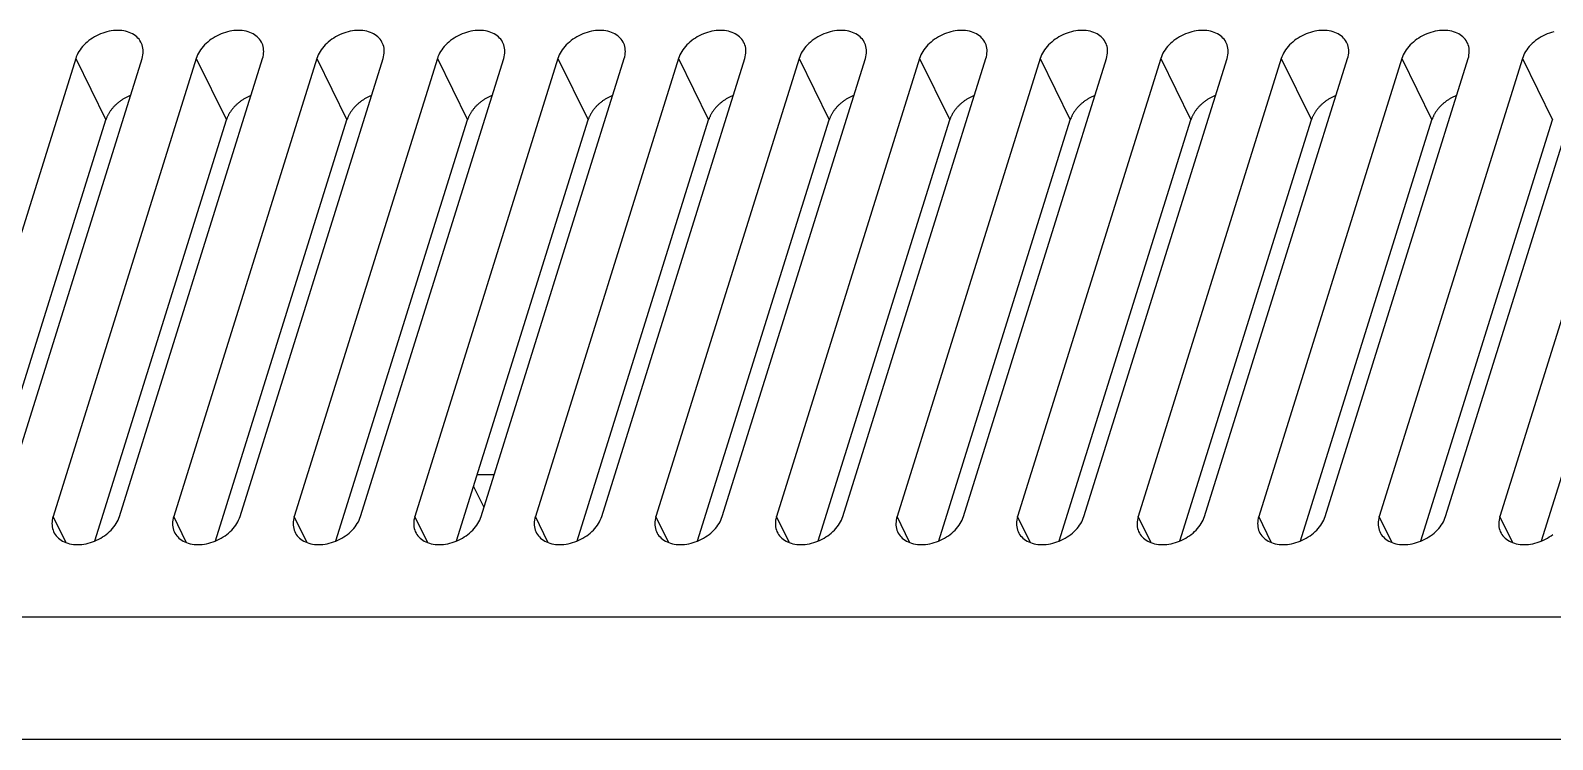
# Model space of a CAD drawing. Header units: millimetres. Extents: x 5016 to 6204, y 3065 to 3485.
# Drawn here: x 6008.24 to 6054.75, y 3216.52 to 3238.2 of the extents above; entities that cross this region are included whole.
import ezdxf

# ---------------------------------------------------------------- set-up
doc = ezdxf.new("R2010")
doc.units = ezdxf.units.MM

msp = doc.modelspace()

# ---------------------------------------------------------------- linework, layer by layer
at = {"color": 7}
for p, q in [((6009.62, 3237.342), (6005.246, 3223.339)), ((6007.272, 3223.339), (6011.646, 3237.342)), ((6013.304, 3237.342), (6008.93, 3223.339)), ((6009.62, 3237.342), (6010.541, 3235.465)), ((6010.957, 3223.339), (6015.33, 3237.342)), ((6016.988, 3237.342), (6012.614, 3223.339)), ((6013.304, 3237.342), (6014.225, 3235.465)), ((6014.641, 3223.339), (6019.015, 3237.342)), ((6020.672, 3237.342), (6016.299, 3223.339)), ((6016.988, 3237.342), (6017.909, 3235.465)), ((6018.325, 3223.339), (6022.699, 3237.342)), ((6024.357, 3237.342), (6019.983, 3223.339)), ((6020.672, 3237.342), (6021.593, 3235.465)), ((6022.009, 3223.339), (6026.383, 3237.342)), ((6028.041, 3237.342), (6023.667, 3223.339)), ((6024.357, 3237.342), (6025.278, 3235.465)), ((6025.694, 3223.339), (6030.067, 3237.342)), ((6031.725, 3237.342), (6027.351, 3223.339)), ((6028.041, 3237.342), (6028.962, 3235.465)), ((6029.378, 3223.339), (6033.752, 3237.342)), ((6035.409, 3237.342), (6031.036, 3223.339)), ((6031.725, 3237.342), (6032.646, 3235.465)), ((6033.062, 3223.339), (6037.436, 3237.342)), ((6039.094, 3237.342), (6034.72, 3223.339)), ((6035.409, 3237.342), (6036.33, 3235.465)), ((6036.746, 3223.339), (6041.12, 3237.342)), ((6042.778, 3237.342), (6038.404, 3223.339)), ((6039.094, 3237.342), (6040.015, 3235.465)), ((6040.43, 3223.339), (6044.804, 3237.342)), ((6046.462, 3237.342), (6042.088, 3223.339)), ((6042.778, 3237.342), (6043.699, 3235.465)), ((6044.115, 3223.339), (6048.488, 3237.342)), ((6050.146, 3237.342), (6045.773, 3223.339)), ((6046.462, 3237.342), (6047.383, 3235.465)), ((6047.799, 3223.339), (6052.173, 3237.342)), ((6053.831, 3237.342), (6049.457, 3223.339)), ((6050.146, 3237.342), (6051.067, 3235.465)), ((6051.483, 3223.339), (6055.857, 3237.342)), ((6057.515, 3237.342), (6053.141, 3223.339)), ((6053.831, 3237.342), (6054.752, 3235.465)), ((6006.52, 3222.592), (6010.541, 3235.465)), ((6010.204, 3222.592), (6014.225, 3235.465)), ((6013.888, 3222.592), (6017.909, 3235.465)), ((6017.572, 3222.592), (6021.593, 3235.465)), ((6021.257, 3222.592), (6025.278, 3235.465)), ((6024.941, 3222.592), (6028.962, 3235.465)), ((6028.625, 3222.592), (6032.646, 3235.465)), ((6032.309, 3222.592), (6036.33, 3235.465)), ((6035.994, 3222.592), (6040.015, 3235.465)), ((6039.678, 3222.592), (6043.699, 3235.465)), ((6043.362, 3222.592), (6047.383, 3235.465)), ((6047.046, 3222.592), (6051.067, 3235.465)), ((6050.731, 3222.592), (6054.752, 3235.465)), ((6054.415, 3222.592), (6058.436, 3235.465)), ((6022.407, 3224.614), (6021.888, 3224.614)), ((6022.097, 3223.62), (6021.78, 3224.266)), ((6009.313, 3222.56), (6008.93, 3223.339)), ((6012.997, 3222.56), (6012.614, 3223.339)), ((6016.681, 3222.56), (6016.299, 3223.339)), ((6020.366, 3222.56), (6019.983, 3223.339)), ((6024.05, 3222.56), (6023.667, 3223.339)), ((6027.734, 3222.56), (6027.351, 3223.339)), ((6031.418, 3222.56), (6031.036, 3223.339)), ((6035.103, 3222.56), (6034.72, 3223.339)), ((6038.787, 3222.56), (6038.404, 3223.339)), ((6042.471, 3222.56), (6042.088, 3223.339)), ((6046.155, 3222.56), (6045.773, 3223.339)), ((6049.84, 3222.56), (6049.457, 3223.339)), ((6053.524, 3222.56), (6053.141, 3223.339)), ((6075.2, 3220.265), (5975.725, 3220.265)), ((6086.096, 3216.521), (5962.489, 3216.521))]:
    msp.add_line(p, q, dxfattribs=at)
for points in [[(6011.646, 3237.342, 0), (6011.661, 3237.396, 0), (6011.672, 3237.449, 0), (6011.678, 3237.502, 0), (6011.681, 3237.555, 0), (6011.679, 3237.607, 0), (6011.674, 3237.658, 0), (6011.664, 3237.707, 0), (6011.65, 3237.755, 0), (6011.632, 3237.801, 0), (6011.61, 3237.846, 0), (6011.584, 3237.889, 0), (6011.555, 3237.929, 0), (6011.522, 3237.967, 0), (6011.485, 3238.003, 0), (6011.445, 3238.036, 0), (6011.402, 3238.066, 0), (6011.356, 3238.094, 0), (6011.307, 3238.118, 0), (6011.255, 3238.139, 0), (6011.201, 3238.158, 0), (6011.144, 3238.173, 0), (6011.086, 3238.185, 0), (6011.026, 3238.193, 0), (6010.964, 3238.198, 0), (6010.901, 3238.2, 0), (6010.837, 3238.198, 0), (6010.772, 3238.193, 0), (6010.706, 3238.185, 0), (6010.64, 3238.173, 0), (6010.575, 3238.158, 0), (6010.509, 3238.139, 0), (6010.444, 3238.118, 0), (6010.38, 3238.094, 0), (6010.316, 3238.066, 0), (6010.254, 3238.036, 0), (6010.194, 3238.003, 0), (6010.135, 3237.967, 0), (6010.078, 3237.929, 0), (6010.023, 3237.889, 0), (6009.971, 3237.846, 0), (6009.921, 3237.801, 0), (6009.874, 3237.755, 0), (6009.83, 3237.707, 0), (6009.789, 3237.658, 0), (6009.752, 3237.607, 0), (6009.718, 3237.555, 0), (6009.688, 3237.502, 0), (6009.661, 3237.449, 0), (6009.638, 3237.396, 0), (6009.62, 3237.342, 0)], [(6015.33, 3237.342, 0), (6015.345, 3237.396, 0), (6015.356, 3237.449, 0), (6015.363, 3237.502, 0), (6015.365, 3237.555, 0), (6015.363, 3237.607, 0), (6015.358, 3237.658, 0), (6015.348, 3237.707, 0), (6015.334, 3237.755, 0), (6015.316, 3237.801, 0), (6015.294, 3237.846, 0), (6015.269, 3237.889, 0), (6015.239, 3237.929, 0), (6015.206, 3237.967, 0), (6015.169, 3238.003, 0), (6015.129, 3238.036, 0), (6015.086, 3238.066, 0), (6015.04, 3238.094, 0), (6014.991, 3238.118, 0), (6014.939, 3238.139, 0), (6014.885, 3238.158, 0), (6014.829, 3238.173, 0), (6014.77, 3238.185, 0), (6014.71, 3238.193, 0), (6014.648, 3238.198, 0), (6014.585, 3238.2, 0), (6014.521, 3238.198, 0), (6014.456, 3238.193, 0), (6014.391, 3238.185, 0), (6014.325, 3238.173, 0), (6014.259, 3238.158, 0), (6014.193, 3238.139, 0), (6014.128, 3238.118, 0), (6014.064, 3238.094, 0), (6014.001, 3238.066, 0), (6013.938, 3238.036, 0), (6013.878, 3238.003, 0), (6013.819, 3237.967, 0), (6013.762, 3237.929, 0), (6013.707, 3237.889, 0), (6013.655, 3237.846, 0), (6013.605, 3237.801, 0), (6013.558, 3237.755, 0), (6013.514, 3237.707, 0), (6013.474, 3237.658, 0), (6013.436, 3237.607, 0), (6013.402, 3237.555, 0), (6013.372, 3237.502, 0), (6013.345, 3237.449, 0), (6013.323, 3237.396, 0), (6013.304, 3237.342, 0)], [(6019.015, 3237.342, 0), (6019.029, 3237.396, 0), (6019.04, 3237.449, 0), (6019.047, 3237.502, 0), (6019.049, 3237.555, 0), (6019.048, 3237.607, 0), (6019.042, 3237.658, 0), (6019.032, 3237.707, 0), (6019.018, 3237.755, 0), (6019, 3237.801, 0), (6018.979, 3237.846, 0), (6018.953, 3237.889, 0), (6018.923, 3237.929, 0), (6018.89, 3237.967, 0), (6018.854, 3238.003, 0), (6018.814, 3238.036, 0), (6018.771, 3238.066, 0), (6018.724, 3238.094, 0), (6018.675, 3238.118, 0), (6018.624, 3238.139, 0), (6018.569, 3238.158, 0), (6018.513, 3238.173, 0), (6018.454, 3238.185, 0), (6018.394, 3238.193, 0), (6018.332, 3238.198, 0), (6018.269, 3238.2, 0), (6018.205, 3238.198, 0), (6018.14, 3238.193, 0), (6018.075, 3238.185, 0), (6018.009, 3238.173, 0), (6017.943, 3238.158, 0), (6017.878, 3238.139, 0), (6017.812, 3238.118, 0), (6017.748, 3238.094, 0), (6017.685, 3238.066, 0), (6017.623, 3238.036, 0), (6017.562, 3238.003, 0), (6017.503, 3237.967, 0), (6017.446, 3237.929, 0), (6017.392, 3237.889, 0), (6017.339, 3237.846, 0), (6017.29, 3237.801, 0), (6017.243, 3237.755, 0), (6017.199, 3237.707, 0), (6017.158, 3237.658, 0), (6017.121, 3237.607, 0), (6017.087, 3237.555, 0), (6017.056, 3237.502, 0), (6017.03, 3237.449, 0), (6017.007, 3237.396, 0), (6016.988, 3237.342, 0)], [(6022.699, 3237.342, 0), (6022.714, 3237.396, 0), (6022.724, 3237.449, 0), (6022.731, 3237.502, 0), (6022.734, 3237.555, 0), (6022.732, 3237.607, 0), (6022.726, 3237.658, 0), (6022.716, 3237.707, 0), (6022.703, 3237.755, 0), (6022.685, 3237.801, 0), (6022.663, 3237.846, 0), (6022.637, 3237.889, 0), (6022.608, 3237.929, 0), (6022.575, 3237.967, 0), (6022.538, 3238.003, 0), (6022.498, 3238.036, 0), (6022.455, 3238.066, 0), (6022.409, 3238.094, 0), (6022.36, 3238.118, 0), (6022.308, 3238.139, 0), (6022.254, 3238.158, 0), (6022.197, 3238.173, 0), (6022.139, 3238.185, 0), (6022.079, 3238.193, 0), (6022.017, 3238.198, 0), (6021.954, 3238.2, 0), (6021.89, 3238.198, 0), (6021.825, 3238.193, 0), (6021.759, 3238.185, 0), (6021.693, 3238.173, 0), (6021.627, 3238.158, 0), (6021.562, 3238.139, 0), (6021.497, 3238.118, 0), (6021.432, 3238.094, 0), (6021.369, 3238.066, 0), (6021.307, 3238.036, 0), (6021.246, 3238.003, 0), (6021.187, 3237.967, 0), (6021.131, 3237.929, 0), (6021.076, 3237.889, 0), (6021.023, 3237.846, 0), (6020.974, 3237.801, 0), (6020.927, 3237.755, 0), (6020.883, 3237.707, 0), (6020.842, 3237.658, 0), (6020.805, 3237.607, 0), (6020.771, 3237.555, 0), (6020.741, 3237.502, 0), (6020.714, 3237.449, 0), (6020.691, 3237.396, 0), (6020.672, 3237.342, 0)], [(6026.383, 3237.342, 0), (6026.398, 3237.396, 0), (6026.409, 3237.449, 0), (6026.415, 3237.502, 0), (6026.418, 3237.555, 0), (6026.416, 3237.607, 0), (6026.411, 3237.658, 0), (6026.401, 3237.707, 0), (6026.387, 3237.755, 0), (6026.369, 3237.801, 0), (6026.347, 3237.846, 0), (6026.321, 3237.889, 0), (6026.292, 3237.929, 0), (6026.259, 3237.967, 0), (6026.222, 3238.003, 0), (6026.182, 3238.036, 0), (6026.139, 3238.066, 0), (6026.093, 3238.094, 0), (6026.044, 3238.118, 0), (6025.992, 3238.139, 0), (6025.938, 3238.158, 0), (6025.881, 3238.173, 0), (6025.823, 3238.185, 0), (6025.763, 3238.193, 0), (6025.701, 3238.198, 0), (6025.638, 3238.2, 0), (6025.574, 3238.198, 0), (6025.509, 3238.193, 0), (6025.443, 3238.185, 0), (6025.378, 3238.173, 0), (6025.312, 3238.158, 0), (6025.246, 3238.139, 0), (6025.181, 3238.118, 0), (6025.117, 3238.094, 0), (6025.053, 3238.066, 0), (6024.991, 3238.036, 0), (6024.931, 3238.003, 0), (6024.872, 3237.967, 0), (6024.815, 3237.929, 0), (6024.76, 3237.889, 0), (6024.708, 3237.846, 0), (6024.658, 3237.801, 0), (6024.611, 3237.755, 0), (6024.567, 3237.707, 0), (6024.527, 3237.658, 0), (6024.489, 3237.607, 0), (6024.455, 3237.555, 0), (6024.425, 3237.502, 0), (6024.398, 3237.449, 0), (6024.376, 3237.396, 0), (6024.357, 3237.342, 0)], [(6030.067, 3237.342, 0), (6030.082, 3237.396, 0), (6030.093, 3237.449, 0), (6030.1, 3237.502, 0), (6030.102, 3237.555, 0), (6030.101, 3237.607, 0), (6030.095, 3237.658, 0), (6030.085, 3237.707, 0), (6030.071, 3237.755, 0), (6030.053, 3237.801, 0), (6030.031, 3237.846, 0), (6030.006, 3237.889, 0), (6029.976, 3237.929, 0), (6029.943, 3237.967, 0), (6029.907, 3238.003, 0), (6029.867, 3238.036, 0), (6029.823, 3238.066, 0), (6029.777, 3238.094, 0), (6029.728, 3238.118, 0), (6029.676, 3238.139, 0), (6029.622, 3238.158, 0), (6029.566, 3238.173, 0), (6029.507, 3238.185, 0), (6029.447, 3238.193, 0), (6029.385, 3238.198, 0), (6029.322, 3238.2, 0), (6029.258, 3238.198, 0), (6029.193, 3238.193, 0), (6029.128, 3238.185, 0), (6029.062, 3238.173, 0), (6028.996, 3238.158, 0), (6028.93, 3238.139, 0), (6028.865, 3238.118, 0), (6028.801, 3238.094, 0), (6028.738, 3238.066, 0), (6028.675, 3238.036, 0), (6028.615, 3238.003, 0), (6028.556, 3237.967, 0), (6028.499, 3237.929, 0), (6028.444, 3237.889, 0), (6028.392, 3237.846, 0), (6028.342, 3237.801, 0), (6028.295, 3237.755, 0), (6028.252, 3237.707, 0), (6028.211, 3237.658, 0), (6028.173, 3237.607, 0), (6028.139, 3237.555, 0), (6028.109, 3237.502, 0), (6028.083, 3237.449, 0), (6028.06, 3237.396, 0), (6028.041, 3237.342, 0)], [(6033.752, 3237.342, 0), (6033.766, 3237.396, 0), (6033.777, 3237.449, 0), (6033.784, 3237.502, 0), (6033.786, 3237.555, 0), (6033.785, 3237.607, 0), (6033.779, 3237.658, 0), (6033.769, 3237.707, 0), (6033.755, 3237.755, 0), (6033.738, 3237.801, 0), (6033.716, 3237.846, 0), (6033.69, 3237.889, 0), (6033.66, 3237.929, 0), (6033.627, 3237.967, 0), (6033.591, 3238.003, 0), (6033.551, 3238.036, 0), (6033.508, 3238.066, 0), (6033.461, 3238.094, 0), (6033.412, 3238.118, 0), (6033.361, 3238.139, 0), (6033.306, 3238.158, 0), (6033.25, 3238.173, 0), (6033.192, 3238.185, 0), (6033.131, 3238.193, 0), (6033.07, 3238.198, 0), (6033.006, 3238.2, 0), (6032.942, 3238.198, 0), (6032.877, 3238.193, 0), (6032.812, 3238.185, 0), (6032.746, 3238.173, 0), (6032.68, 3238.158, 0), (6032.615, 3238.139, 0), (6032.55, 3238.118, 0), (6032.485, 3238.094, 0), (6032.422, 3238.066, 0), (6032.36, 3238.036, 0), (6032.299, 3238.003, 0), (6032.24, 3237.967, 0), (6032.183, 3237.929, 0), (6032.129, 3237.889, 0), (6032.076, 3237.846, 0), (6032.027, 3237.801, 0), (6031.98, 3237.755, 0), (6031.936, 3237.707, 0), (6031.895, 3237.658, 0), (6031.858, 3237.607, 0), (6031.824, 3237.555, 0), (6031.793, 3237.502, 0), (6031.767, 3237.449, 0), (6031.744, 3237.396, 0), (6031.725, 3237.342, 0)], [(6037.436, 3237.342, 0), (6037.451, 3237.396, 0), (6037.461, 3237.449, 0), (6037.468, 3237.502, 0), (6037.471, 3237.555, 0), (6037.469, 3237.607, 0), (6037.463, 3237.658, 0), (6037.454, 3237.707, 0), (6037.44, 3237.755, 0), (6037.422, 3237.801, 0), (6037.4, 3237.846, 0), (6037.374, 3237.889, 0), (6037.345, 3237.929, 0), (6037.312, 3237.967, 0), (6037.275, 3238.003, 0), (6037.235, 3238.036, 0), (6037.192, 3238.066, 0), (6037.146, 3238.094, 0), (6037.097, 3238.118, 0), (6037.045, 3238.139, 0), (6036.991, 3238.158, 0), (6036.934, 3238.173, 0), (6036.876, 3238.185, 0), (6036.816, 3238.193, 0), (6036.754, 3238.198, 0), (6036.691, 3238.2, 0), (6036.627, 3238.198, 0), (6036.562, 3238.193, 0), (6036.496, 3238.185, 0), (6036.43, 3238.173, 0), (6036.365, 3238.158, 0), (6036.299, 3238.139, 0), (6036.234, 3238.118, 0), (6036.169, 3238.094, 0), (6036.106, 3238.066, 0), (6036.044, 3238.036, 0), (6035.983, 3238.003, 0), (6035.925, 3237.967, 0), (6035.868, 3237.929, 0), (6035.813, 3237.889, 0), (6035.761, 3237.846, 0), (6035.711, 3237.801, 0), (6035.664, 3237.755, 0), (6035.62, 3237.707, 0), (6035.579, 3237.658, 0), (6035.542, 3237.607, 0), (6035.508, 3237.555, 0), (6035.478, 3237.502, 0), (6035.451, 3237.449, 0), (6035.428, 3237.396, 0), (6035.41, 3237.342, 0)], [(6041.12, 3237.342, 0), (6041.135, 3237.396, 0), (6041.145, 3237.449, 0), (6041.152, 3237.502, 0), (6041.155, 3237.555, 0), (6041.153, 3237.607, 0), (6041.147, 3237.658, 0), (6041.138, 3237.707, 0), (6041.124, 3237.755, 0), (6041.106, 3237.801, 0), (6041.084, 3237.846, 0), (6041.058, 3237.889, 0), (6041.029, 3237.929, 0), (6040.996, 3237.967, 0), (6040.959, 3238.003, 0), (6040.919, 3238.036, 0), (6040.876, 3238.066, 0), (6040.83, 3238.094, 0), (6040.781, 3238.118, 0), (6040.729, 3238.139, 0), (6040.675, 3238.158, 0), (6040.618, 3238.173, 0), (6040.56, 3238.185, 0), (6040.5, 3238.193, 0), (6040.438, 3238.198, 0), (6040.375, 3238.2, 0), (6040.311, 3238.198, 0), (6040.246, 3238.193, 0), (6040.18, 3238.185, 0), (6040.114, 3238.173, 0), (6040.049, 3238.158, 0), (6039.983, 3238.139, 0), (6039.918, 3238.118, 0), (6039.853, 3238.094, 0), (6039.79, 3238.066, 0), (6039.728, 3238.036, 0), (6039.667, 3238.003, 0), (6039.609, 3237.967, 0), (6039.552, 3237.929, 0), (6039.497, 3237.889, 0), (6039.445, 3237.846, 0), (6039.395, 3237.801, 0), (6039.348, 3237.755, 0), (6039.304, 3237.707, 0), (6039.263, 3237.658, 0), (6039.226, 3237.607, 0), (6039.192, 3237.555, 0), (6039.162, 3237.502, 0), (6039.135, 3237.449, 0), (6039.112, 3237.396, 0), (6039.094, 3237.342, 0)], [(6044.804, 3237.342, 0), (6044.819, 3237.396, 0), (6044.83, 3237.449, 0), (6044.836, 3237.502, 0), (6044.839, 3237.555, 0), (6044.837, 3237.607, 0), (6044.832, 3237.658, 0), (6044.822, 3237.707, 0), (6044.808, 3237.755, 0), (6044.79, 3237.801, 0), (6044.768, 3237.846, 0), (6044.743, 3237.889, 0), (6044.713, 3237.929, 0), (6044.68, 3237.967, 0), (6044.643, 3238.003, 0), (6044.603, 3238.036, 0), (6044.56, 3238.066, 0), (6044.514, 3238.094, 0), (6044.465, 3238.118, 0), (6044.413, 3238.139, 0), (6044.359, 3238.158, 0), (6044.303, 3238.173, 0), (6044.244, 3238.185, 0), (6044.184, 3238.193, 0), (6044.122, 3238.198, 0), (6044.059, 3238.2, 0), (6043.995, 3238.198, 0), (6043.93, 3238.193, 0), (6043.864, 3238.185, 0), (6043.799, 3238.173, 0), (6043.733, 3238.158, 0), (6043.667, 3238.139, 0), (6043.602, 3238.118, 0), (6043.538, 3238.094, 0), (6043.474, 3238.066, 0), (6043.412, 3238.036, 0), (6043.352, 3238.003, 0), (6043.293, 3237.967, 0), (6043.236, 3237.929, 0), (6043.181, 3237.889, 0), (6043.129, 3237.846, 0), (6043.079, 3237.801, 0), (6043.032, 3237.755, 0), (6042.988, 3237.707, 0), (6042.948, 3237.658, 0), (6042.91, 3237.607, 0), (6042.876, 3237.555, 0), (6042.846, 3237.502, 0), (6042.819, 3237.449, 0), (6042.797, 3237.396, 0), (6042.778, 3237.342, 0)], [(6048.488, 3237.342, 0), (6048.503, 3237.396, 0), (6048.514, 3237.449, 0), (6048.521, 3237.502, 0), (6048.523, 3237.555, 0), (6048.522, 3237.607, 0), (6048.516, 3237.658, 0), (6048.506, 3237.707, 0), (6048.492, 3237.755, 0), (6048.474, 3237.801, 0), (6048.452, 3237.846, 0), (6048.427, 3237.889, 0), (6048.397, 3237.929, 0), (6048.364, 3237.967, 0), (6048.328, 3238.003, 0), (6048.288, 3238.036, 0), (6048.244, 3238.066, 0), (6048.198, 3238.094, 0), (6048.149, 3238.118, 0), (6048.097, 3238.139, 0), (6048.043, 3238.158, 0), (6047.987, 3238.173, 0), (6047.928, 3238.185, 0), (6047.868, 3238.193, 0), (6047.806, 3238.198, 0), (6047.743, 3238.2, 0), (6047.679, 3238.198, 0), (6047.614, 3238.193, 0), (6047.549, 3238.185, 0), (6047.483, 3238.173, 0), (6047.417, 3238.158, 0), (6047.351, 3238.139, 0), (6047.286, 3238.118, 0), (6047.222, 3238.094, 0), (6047.159, 3238.066, 0), (6047.097, 3238.036, 0), (6047.036, 3238.003, 0), (6046.977, 3237.967, 0), (6046.92, 3237.929, 0), (6046.865, 3237.889, 0), (6046.813, 3237.846, 0), (6046.763, 3237.801, 0), (6046.717, 3237.755, 0), (6046.673, 3237.707, 0), (6046.632, 3237.658, 0), (6046.595, 3237.607, 0), (6046.561, 3237.555, 0), (6046.53, 3237.502, 0), (6046.504, 3237.449, 0), (6046.481, 3237.396, 0), (6046.462, 3237.342, 0)], [(6052.173, 3237.342, 0), (6052.188, 3237.396, 0), (6052.198, 3237.449, 0), (6052.205, 3237.502, 0), (6052.208, 3237.555, 0), (6052.206, 3237.607, 0), (6052.2, 3237.658, 0), (6052.19, 3237.707, 0), (6052.177, 3237.755, 0), (6052.159, 3237.801, 0), (6052.137, 3237.846, 0), (6052.111, 3237.889, 0), (6052.082, 3237.929, 0), (6052.048, 3237.967, 0), (6052.012, 3238.003, 0), (6051.972, 3238.036, 0), (6051.929, 3238.066, 0), (6051.883, 3238.094, 0), (6051.833, 3238.118, 0), (6051.782, 3238.139, 0), (6051.728, 3238.158, 0), (6051.671, 3238.173, 0), (6051.613, 3238.185, 0), (6051.552, 3238.193, 0), (6051.491, 3238.198, 0), (6051.428, 3238.2, 0), (6051.363, 3238.198, 0), (6051.298, 3238.193, 0), (6051.233, 3238.185, 0), (6051.167, 3238.173, 0), (6051.101, 3238.158, 0), (6051.036, 3238.139, 0), (6050.971, 3238.118, 0), (6050.906, 3238.094, 0), (6050.843, 3238.066, 0), (6050.781, 3238.036, 0), (6050.72, 3238.003, 0), (6050.661, 3237.967, 0), (6050.604, 3237.929, 0), (6050.55, 3237.889, 0), (6050.497, 3237.846, 0), (6050.448, 3237.801, 0), (6050.401, 3237.755, 0), (6050.357, 3237.707, 0), (6050.316, 3237.658, 0), (6050.279, 3237.607, 0), (6050.245, 3237.555, 0), (6050.215, 3237.502, 0), (6050.188, 3237.449, 0), (6050.165, 3237.396, 0), (6050.146, 3237.342, 0)], [(6054.786, 3238.158, 0), (6054.72, 3238.139, 0), (6054.655, 3238.118, 0), (6054.591, 3238.094, 0), (6054.527, 3238.066, 0), (6054.465, 3238.036, 0), (6054.405, 3238.003, 0), (6054.346, 3237.967, 0), (6054.289, 3237.929, 0), (6054.234, 3237.889, 0), (6054.182, 3237.846, 0), (6054.132, 3237.801, 0), (6054.085, 3237.755, 0), (6054.041, 3237.707, 0), (6054, 3237.658, 0), (6053.963, 3237.607, 0), (6053.929, 3237.555, 0), (6053.899, 3237.502, 0), (6053.872, 3237.449, 0), (6053.849, 3237.396, 0), (6053.831, 3237.342, 0)], [(6011.287, 3236.211, 0), (6011.266, 3236.202, 0), (6011.245, 3236.193, 0), (6011.224, 3236.183, 0), (6011.203, 3236.173, 0), (6011.182, 3236.163, 0), (6011.161, 3236.152, 0), (6011.141, 3236.141, 0), (6011.121, 3236.13, 0), (6011.101, 3236.118, 0), (6011.081, 3236.106, 0), (6011.061, 3236.094, 0), (6011.042, 3236.081, 0), (6011.023, 3236.069, 0), (6011.004, 3236.056, 0), (6010.985, 3236.043, 0), (6010.967, 3236.029, 0), (6010.948, 3236.015, 0), (6010.93, 3236.001, 0), (6010.913, 3235.987, 0), (6010.896, 3235.972, 0), (6010.878, 3235.958, 0), (6010.862, 3235.943, 0), (6010.845, 3235.928, 0), (6010.829, 3235.912, 0), (6010.813, 3235.897, 0), (6010.798, 3235.881, 0), (6010.783, 3235.865, 0), (6010.768, 3235.849, 0), (6010.753, 3235.833, 0), (6010.739, 3235.816, 0), (6010.726, 3235.8, 0), (6010.712, 3235.783, 0), (6010.699, 3235.766, 0), (6010.687, 3235.749, 0), (6010.674, 3235.732, 0), (6010.663, 3235.715, 0), (6010.651, 3235.697, 0), (6010.64, 3235.68, 0), (6010.629, 3235.662, 0), (6010.619, 3235.645, 0), (6010.609, 3235.627, 0), (6010.6, 3235.609, 0), (6010.591, 3235.591, 0), (6010.583, 3235.573, 0), (6010.575, 3235.555, 0), (6010.567, 3235.537, 0), (6010.56, 3235.519, 0), (6010.553, 3235.501, 0), (6010.547, 3235.483, 0), (6010.541, 3235.465, 0)], [(6014.972, 3236.211, 0), (6014.95, 3236.202, 0), (6014.929, 3236.193, 0), (6014.908, 3236.183, 0), (6014.887, 3236.173, 0), (6014.866, 3236.163, 0), (6014.846, 3236.152, 0), (6014.825, 3236.141, 0), (6014.805, 3236.13, 0), (6014.785, 3236.118, 0), (6014.765, 3236.106, 0), (6014.746, 3236.094, 0), (6014.726, 3236.081, 0), (6014.707, 3236.069, 0), (6014.688, 3236.056, 0), (6014.669, 3236.043, 0), (6014.651, 3236.029, 0), (6014.633, 3236.015, 0), (6014.615, 3236.001, 0), (6014.597, 3235.987, 0), (6014.58, 3235.972, 0), (6014.563, 3235.958, 0), (6014.546, 3235.943, 0), (6014.53, 3235.928, 0), (6014.513, 3235.912, 0), (6014.498, 3235.897, 0), (6014.482, 3235.881, 0), (6014.467, 3235.865, 0), (6014.452, 3235.849, 0), (6014.438, 3235.833, 0), (6014.424, 3235.816, 0), (6014.41, 3235.8, 0), (6014.396, 3235.783, 0), (6014.384, 3235.766, 0), (6014.371, 3235.749, 0), (6014.359, 3235.732, 0), (6014.347, 3235.715, 0), (6014.335, 3235.697, 0), (6014.324, 3235.68, 0), (6014.314, 3235.662, 0), (6014.304, 3235.645, 0), (6014.294, 3235.627, 0), (6014.284, 3235.609, 0), (6014.275, 3235.591, 0), (6014.267, 3235.573, 0), (6014.259, 3235.555, 0), (6014.251, 3235.537, 0), (6014.244, 3235.519, 0), (6014.237, 3235.501, 0), (6014.231, 3235.483, 0), (6014.225, 3235.465, 0)], [(6018.656, 3236.211, 0), (6018.634, 3236.202, 0), (6018.613, 3236.193, 0), (6018.592, 3236.183, 0), (6018.571, 3236.173, 0), (6018.551, 3236.163, 0), (6018.53, 3236.152, 0), (6018.51, 3236.141, 0), (6018.489, 3236.13, 0), (6018.469, 3236.118, 0), (6018.449, 3236.106, 0), (6018.43, 3236.094, 0), (6018.41, 3236.081, 0), (6018.391, 3236.069, 0), (6018.372, 3236.056, 0), (6018.354, 3236.043, 0), (6018.335, 3236.029, 0), (6018.317, 3236.015, 0), (6018.299, 3236.001, 0), (6018.281, 3235.987, 0), (6018.264, 3235.972, 0), (6018.247, 3235.958, 0), (6018.23, 3235.943, 0), (6018.214, 3235.928, 0), (6018.198, 3235.912, 0), (6018.182, 3235.897, 0), (6018.166, 3235.881, 0), (6018.151, 3235.865, 0), (6018.136, 3235.849, 0), (6018.122, 3235.833, 0), (6018.108, 3235.816, 0), (6018.094, 3235.8, 0), (6018.081, 3235.783, 0), (6018.068, 3235.766, 0), (6018.055, 3235.749, 0), (6018.043, 3235.732, 0), (6018.031, 3235.715, 0), (6018.02, 3235.697, 0), (6018.009, 3235.68, 0), (6017.998, 3235.662, 0), (6017.988, 3235.645, 0), (6017.978, 3235.627, 0), (6017.969, 3235.609, 0), (6017.96, 3235.591, 0), (6017.951, 3235.573, 0), (6017.943, 3235.555, 0), (6017.935, 3235.537, 0), (6017.928, 3235.519, 0), (6017.921, 3235.501, 0), (6017.915, 3235.483, 0), (6017.909, 3235.465, 0)], [(6022.34, 3236.211, 0), (6022.319, 3236.202, 0), (6022.298, 3236.193, 0), (6022.276, 3236.183, 0), (6022.256, 3236.173, 0), (6022.235, 3236.163, 0), (6022.214, 3236.152, 0), (6022.194, 3236.141, 0), (6022.174, 3236.13, 0), (6022.154, 3236.118, 0), (6022.134, 3236.106, 0), (6022.114, 3236.094, 0), (6022.095, 3236.081, 0), (6022.075, 3236.069, 0), (6022.057, 3236.056, 0), (6022.038, 3236.043, 0), (6022.019, 3236.029, 0), (6022.001, 3236.015, 0), (6021.983, 3236.001, 0), (6021.966, 3235.987, 0), (6021.948, 3235.972, 0), (6021.931, 3235.958, 0), (6021.914, 3235.943, 0), (6021.898, 3235.928, 0), (6021.882, 3235.912, 0), (6021.866, 3235.897, 0), (6021.851, 3235.881, 0), (6021.835, 3235.865, 0), (6021.821, 3235.849, 0), (6021.806, 3235.833, 0), (6021.792, 3235.816, 0), (6021.778, 3235.8, 0), (6021.765, 3235.783, 0), (6021.752, 3235.766, 0), (6021.739, 3235.749, 0), (6021.727, 3235.732, 0), (6021.715, 3235.715, 0), (6021.704, 3235.697, 0), (6021.693, 3235.68, 0), (6021.682, 3235.662, 0), (6021.672, 3235.645, 0), (6021.662, 3235.627, 0), (6021.653, 3235.609, 0), (6021.644, 3235.591, 0), (6021.635, 3235.573, 0), (6021.627, 3235.555, 0), (6021.62, 3235.537, 0), (6021.612, 3235.519, 0), (6021.606, 3235.501, 0), (6021.599, 3235.483, 0), (6021.593, 3235.465, 0)], [(6026.024, 3236.211, 0), (6026.003, 3236.202, 0), (6025.982, 3236.193, 0), (6025.961, 3236.183, 0), (6025.94, 3236.173, 0), (6025.919, 3236.163, 0), (6025.898, 3236.152, 0), (6025.878, 3236.141, 0), (6025.858, 3236.13, 0), (6025.838, 3236.118, 0), (6025.818, 3236.106, 0), (6025.798, 3236.094, 0), (6025.779, 3236.081, 0), (6025.76, 3236.069, 0), (6025.741, 3236.056, 0), (6025.722, 3236.043, 0), (6025.704, 3236.029, 0), (6025.685, 3236.015, 0), (6025.668, 3236.001, 0), (6025.65, 3235.987, 0), (6025.633, 3235.972, 0), (6025.616, 3235.958, 0), (6025.599, 3235.943, 0), (6025.582, 3235.928, 0), (6025.566, 3235.912, 0), (6025.55, 3235.897, 0), (6025.535, 3235.881, 0), (6025.52, 3235.865, 0), (6025.505, 3235.849, 0), (6025.49, 3235.833, 0), (6025.476, 3235.816, 0), (6025.463, 3235.8, 0), (6025.449, 3235.783, 0), (6025.436, 3235.766, 0), (6025.424, 3235.749, 0), (6025.411, 3235.732, 0), (6025.4, 3235.715, 0), (6025.388, 3235.697, 0), (6025.377, 3235.68, 0), (6025.367, 3235.662, 0), (6025.356, 3235.645, 0), (6025.347, 3235.627, 0), (6025.337, 3235.609, 0), (6025.328, 3235.591, 0), (6025.32, 3235.573, 0), (6025.312, 3235.555, 0), (6025.304, 3235.537, 0), (6025.297, 3235.519, 0), (6025.29, 3235.501, 0), (6025.284, 3235.483, 0), (6025.278, 3235.465, 0)], [(6029.709, 3236.211, 0), (6029.687, 3236.202, 0), (6029.666, 3236.193, 0), (6029.645, 3236.183, 0), (6029.624, 3236.173, 0), (6029.603, 3236.163, 0), (6029.583, 3236.152, 0), (6029.562, 3236.141, 0), (6029.542, 3236.13, 0), (6029.522, 3236.118, 0), (6029.502, 3236.106, 0), (6029.483, 3236.094, 0), (6029.463, 3236.081, 0), (6029.444, 3236.069, 0), (6029.425, 3236.056, 0), (6029.406, 3236.043, 0), (6029.388, 3236.029, 0), (6029.37, 3236.015, 0), (6029.352, 3236.001, 0), (6029.334, 3235.987, 0), (6029.317, 3235.972, 0), (6029.3, 3235.958, 0), (6029.283, 3235.943, 0), (6029.267, 3235.928, 0), (6029.25, 3235.912, 0), (6029.235, 3235.897, 0), (6029.219, 3235.881, 0), (6029.204, 3235.865, 0), (6029.189, 3235.849, 0), (6029.175, 3235.833, 0), (6029.161, 3235.816, 0), (6029.147, 3235.8, 0), (6029.134, 3235.783, 0), (6029.121, 3235.766, 0), (6029.108, 3235.749, 0), (6029.096, 3235.732, 0), (6029.084, 3235.715, 0), (6029.072, 3235.697, 0), (6029.061, 3235.68, 0), (6029.051, 3235.662, 0), (6029.041, 3235.645, 0), (6029.031, 3235.627, 0), (6029.021, 3235.609, 0), (6029.012, 3235.591, 0), (6029.004, 3235.573, 0), (6028.996, 3235.555, 0), (6028.988, 3235.537, 0), (6028.981, 3235.519, 0), (6028.974, 3235.501, 0), (6028.968, 3235.483, 0), (6028.962, 3235.465, 0)], [(6033.393, 3236.211, 0), (6033.372, 3236.202, 0), (6033.35, 3236.193, 0), (6033.329, 3236.183, 0), (6033.308, 3236.173, 0), (6033.288, 3236.163, 0), (6033.267, 3236.152, 0), (6033.247, 3236.141, 0), (6033.226, 3236.13, 0), (6033.206, 3236.118, 0), (6033.187, 3236.106, 0), (6033.167, 3236.094, 0), (6033.147, 3236.081, 0), (6033.128, 3236.069, 0), (6033.109, 3236.056, 0), (6033.091, 3236.043, 0), (6033.072, 3236.029, 0), (6033.054, 3236.015, 0), (6033.036, 3236.001, 0), (6033.018, 3235.987, 0), (6033.001, 3235.972, 0), (6032.984, 3235.958, 0), (6032.967, 3235.943, 0), (6032.951, 3235.928, 0), (6032.935, 3235.912, 0), (6032.919, 3235.897, 0), (6032.903, 3235.881, 0), (6032.888, 3235.865, 0), (6032.873, 3235.849, 0), (6032.859, 3235.833, 0), (6032.845, 3235.816, 0), (6032.831, 3235.8, 0), (6032.818, 3235.783, 0), (6032.805, 3235.766, 0), (6032.792, 3235.749, 0), (6032.78, 3235.732, 0), (6032.768, 3235.715, 0), (6032.757, 3235.697, 0), (6032.746, 3235.68, 0), (6032.735, 3235.662, 0), (6032.725, 3235.645, 0), (6032.715, 3235.627, 0), (6032.706, 3235.609, 0), (6032.697, 3235.591, 0), (6032.688, 3235.573, 0), (6032.68, 3235.555, 0), (6032.672, 3235.537, 0), (6032.665, 3235.519, 0), (6032.658, 3235.501, 0), (6032.652, 3235.483, 0), (6032.646, 3235.465, 0)], [(6037.077, 3236.211, 0), (6037.056, 3236.202, 0), (6037.034, 3236.193, 0), (6037.013, 3236.183, 0), (6036.992, 3236.173, 0), (6036.972, 3236.163, 0), (6036.951, 3236.152, 0), (6036.931, 3236.141, 0), (6036.91, 3236.13, 0), (6036.89, 3236.118, 0), (6036.871, 3236.106, 0), (6036.851, 3236.094, 0), (6036.831, 3236.081, 0), (6036.812, 3236.069, 0), (6036.793, 3236.056, 0), (6036.775, 3236.043, 0), (6036.756, 3236.029, 0), (6036.738, 3236.015, 0), (6036.72, 3236.001, 0), (6036.702, 3235.987, 0), (6036.685, 3235.972, 0), (6036.668, 3235.958, 0), (6036.651, 3235.943, 0), (6036.635, 3235.928, 0), (6036.619, 3235.912, 0), (6036.603, 3235.897, 0), (6036.587, 3235.881, 0), (6036.572, 3235.865, 0), (6036.558, 3235.849, 0), (6036.543, 3235.833, 0), (6036.529, 3235.816, 0), (6036.515, 3235.8, 0), (6036.502, 3235.783, 0), (6036.489, 3235.766, 0), (6036.476, 3235.749, 0), (6036.464, 3235.732, 0), (6036.452, 3235.715, 0), (6036.441, 3235.697, 0), (6036.43, 3235.68, 0), (6036.419, 3235.662, 0), (6036.409, 3235.645, 0), (6036.399, 3235.627, 0), (6036.39, 3235.609, 0), (6036.381, 3235.591, 0), (6036.372, 3235.573, 0), (6036.364, 3235.555, 0), (6036.356, 3235.537, 0), (6036.349, 3235.519, 0), (6036.342, 3235.501, 0), (6036.336, 3235.483, 0), (6036.33, 3235.465, 0)], [(6040.761, 3236.211, 0), (6040.74, 3236.202, 0), (6040.719, 3236.193, 0), (6040.698, 3236.183, 0), (6040.677, 3236.173, 0), (6040.656, 3236.163, 0), (6040.635, 3236.152, 0), (6040.615, 3236.141, 0), (6040.595, 3236.13, 0), (6040.575, 3236.118, 0), (6040.555, 3236.106, 0), (6040.535, 3236.094, 0), (6040.516, 3236.081, 0), (6040.497, 3236.069, 0), (6040.478, 3236.056, 0), (6040.459, 3236.043, 0), (6040.44, 3236.029, 0), (6040.422, 3236.015, 0), (6040.404, 3236.001, 0), (6040.387, 3235.987, 0), (6040.369, 3235.972, 0), (6040.352, 3235.958, 0), (6040.336, 3235.943, 0), (6040.319, 3235.928, 0), (6040.303, 3235.912, 0), (6040.287, 3235.897, 0), (6040.272, 3235.881, 0), (6040.257, 3235.865, 0), (6040.242, 3235.849, 0), (6040.227, 3235.833, 0), (6040.213, 3235.816, 0), (6040.199, 3235.8, 0), (6040.186, 3235.783, 0), (6040.173, 3235.766, 0), (6040.161, 3235.749, 0), (6040.148, 3235.732, 0), (6040.136, 3235.715, 0), (6040.125, 3235.697, 0), (6040.114, 3235.68, 0), (6040.103, 3235.662, 0), (6040.093, 3235.645, 0), (6040.083, 3235.627, 0), (6040.074, 3235.609, 0), (6040.065, 3235.591, 0), (6040.057, 3235.573, 0), (6040.048, 3235.555, 0), (6040.041, 3235.537, 0), (6040.034, 3235.519, 0), (6040.027, 3235.501, 0), (6040.02, 3235.483, 0), (6040.015, 3235.465, 0)], [(6044.445, 3236.211, 0), (6044.424, 3236.202, 0), (6044.403, 3236.193, 0), (6044.382, 3236.183, 0), (6044.361, 3236.173, 0), (6044.34, 3236.163, 0), (6044.32, 3236.152, 0), (6044.299, 3236.141, 0), (6044.279, 3236.13, 0), (6044.259, 3236.118, 0), (6044.239, 3236.106, 0), (6044.219, 3236.094, 0), (6044.2, 3236.081, 0), (6044.181, 3236.069, 0), (6044.162, 3236.056, 0), (6044.143, 3236.043, 0), (6044.125, 3236.029, 0), (6044.107, 3236.015, 0), (6044.089, 3236.001, 0), (6044.071, 3235.987, 0), (6044.054, 3235.972, 0), (6044.037, 3235.958, 0), (6044.02, 3235.943, 0), (6044.003, 3235.928, 0), (6043.987, 3235.912, 0), (6043.971, 3235.897, 0), (6043.956, 3235.881, 0), (6043.941, 3235.865, 0), (6043.926, 3235.849, 0), (6043.912, 3235.833, 0), (6043.897, 3235.816, 0), (6043.884, 3235.8, 0), (6043.87, 3235.783, 0), (6043.857, 3235.766, 0), (6043.845, 3235.749, 0), (6043.833, 3235.732, 0), (6043.821, 3235.715, 0), (6043.809, 3235.697, 0), (6043.798, 3235.68, 0), (6043.788, 3235.662, 0), (6043.777, 3235.645, 0), (6043.768, 3235.627, 0), (6043.758, 3235.609, 0), (6043.749, 3235.591, 0), (6043.741, 3235.573, 0), (6043.733, 3235.555, 0), (6043.725, 3235.537, 0), (6043.718, 3235.519, 0), (6043.711, 3235.501, 0), (6043.705, 3235.483, 0), (6043.699, 3235.465, 0)], [(6048.13, 3236.211, 0), (6048.108, 3236.202, 0), (6048.087, 3236.193, 0), (6048.066, 3236.183, 0), (6048.045, 3236.173, 0), (6048.024, 3236.163, 0), (6048.004, 3236.152, 0), (6047.983, 3236.141, 0), (6047.963, 3236.13, 0), (6047.943, 3236.118, 0), (6047.923, 3236.106, 0), (6047.904, 3236.094, 0), (6047.884, 3236.081, 0), (6047.865, 3236.069, 0), (6047.846, 3236.056, 0), (6047.827, 3236.043, 0), (6047.809, 3236.029, 0), (6047.791, 3236.015, 0), (6047.773, 3236.001, 0), (6047.755, 3235.987, 0), (6047.738, 3235.972, 0), (6047.721, 3235.958, 0), (6047.704, 3235.943, 0), (6047.688, 3235.928, 0), (6047.672, 3235.912, 0), (6047.656, 3235.897, 0), (6047.64, 3235.881, 0), (6047.625, 3235.865, 0), (6047.61, 3235.849, 0), (6047.596, 3235.833, 0), (6047.582, 3235.816, 0), (6047.568, 3235.8, 0), (6047.555, 3235.783, 0), (6047.542, 3235.766, 0), (6047.529, 3235.749, 0), (6047.517, 3235.732, 0), (6047.505, 3235.715, 0), (6047.494, 3235.697, 0), (6047.483, 3235.68, 0), (6047.472, 3235.662, 0), (6047.462, 3235.645, 0), (6047.452, 3235.627, 0), (6047.443, 3235.609, 0), (6047.434, 3235.591, 0), (6047.425, 3235.573, 0), (6047.417, 3235.555, 0), (6047.409, 3235.537, 0), (6047.402, 3235.519, 0), (6047.395, 3235.501, 0), (6047.389, 3235.483, 0), (6047.383, 3235.465, 0)], [(6051.814, 3236.211, 0), (6051.793, 3236.202, 0), (6051.771, 3236.193, 0), (6051.75, 3236.183, 0), (6051.729, 3236.173, 0), (6051.709, 3236.163, 0), (6051.688, 3236.152, 0), (6051.668, 3236.141, 0), (6051.647, 3236.13, 0), (6051.627, 3236.118, 0), (6051.608, 3236.106, 0), (6051.588, 3236.094, 0), (6051.569, 3236.081, 0), (6051.549, 3236.069, 0), (6051.53, 3236.056, 0), (6051.512, 3236.043, 0), (6051.493, 3236.029, 0), (6051.475, 3236.015, 0), (6051.457, 3236.001, 0), (6051.44, 3235.987, 0), (6051.422, 3235.972, 0), (6051.405, 3235.958, 0), (6051.388, 3235.943, 0), (6051.372, 3235.928, 0), (6051.356, 3235.912, 0), (6051.34, 3235.897, 0), (6051.325, 3235.881, 0), (6051.309, 3235.865, 0), (6051.295, 3235.849, 0), (6051.28, 3235.833, 0), (6051.266, 3235.816, 0), (6051.252, 3235.8, 0), (6051.239, 3235.783, 0), (6051.226, 3235.766, 0), (6051.213, 3235.749, 0), (6051.201, 3235.732, 0), (6051.189, 3235.715, 0), (6051.178, 3235.697, 0), (6051.167, 3235.68, 0), (6051.156, 3235.662, 0), (6051.146, 3235.645, 0), (6051.136, 3235.627, 0), (6051.127, 3235.609, 0), (6051.118, 3235.591, 0), (6051.109, 3235.573, 0), (6051.101, 3235.555, 0), (6051.094, 3235.537, 0), (6051.086, 3235.519, 0), (6051.08, 3235.501, 0), (6051.073, 3235.483, 0), (6051.067, 3235.465, 0)], [(6008.93, 3223.339, 0), (6008.915, 3223.286, 0), (6008.905, 3223.232, 0), (6008.898, 3223.179, 0), (6008.895, 3223.126, 0), (6008.897, 3223.074, 0), (6008.903, 3223.024, 0), (6008.913, 3222.974, 0), (6008.926, 3222.926, 0), (6008.944, 3222.88, 0), (6008.966, 3222.835, 0), (6008.992, 3222.792, 0), (6009.021, 3222.752, 0), (6009.055, 3222.714, 0), (6009.091, 3222.678, 0), (6009.131, 3222.645, 0), (6009.174, 3222.615, 0), (6009.22, 3222.587, 0), (6009.27, 3222.563, 0), (6009.321, 3222.542, 0), (6009.375, 3222.523, 0), (6009.432, 3222.508, 0), (6009.49, 3222.497, 0), (6009.551, 3222.488, 0), (6009.612, 3222.483, 0), (6009.675, 3222.481, 0), (6009.74, 3222.483, 0), (6009.805, 3222.488, 0), (6009.87, 3222.497, 0), (6009.936, 3222.508, 0), (6010.002, 3222.523, 0), (6010.067, 3222.542, 0), (6010.132, 3222.563, 0), (6010.197, 3222.587, 0), (6010.26, 3222.615, 0), (6010.322, 3222.645, 0), (6010.383, 3222.678, 0), (6010.442, 3222.714, 0), (6010.499, 3222.752, 0), (6010.553, 3222.792, 0), (6010.606, 3222.835, 0), (6010.655, 3222.88, 0), (6010.702, 3222.926, 0), (6010.746, 3222.974, 0), (6010.787, 3223.024, 0), (6010.824, 3223.074, 0), (6010.858, 3223.126, 0), (6010.888, 3223.179, 0), (6010.915, 3223.232, 0), (6010.938, 3223.286, 0), (6010.957, 3223.339, 0)], [(6012.614, 3223.339, 0), (6012.599, 3223.286, 0), (6012.589, 3223.232, 0), (6012.582, 3223.179, 0), (6012.579, 3223.126, 0), (6012.581, 3223.074, 0), (6012.587, 3223.024, 0), (6012.597, 3222.974, 0), (6012.611, 3222.926, 0), (6012.628, 3222.88, 0), (6012.65, 3222.835, 0), (6012.676, 3222.792, 0), (6012.705, 3222.752, 0), (6012.739, 3222.714, 0), (6012.775, 3222.678, 0), (6012.815, 3222.645, 0), (6012.858, 3222.615, 0), (6012.905, 3222.587, 0), (6012.954, 3222.563, 0), (6013.005, 3222.542, 0), (6013.059, 3222.523, 0), (6013.116, 3222.508, 0), (6013.174, 3222.497, 0), (6013.235, 3222.488, 0), (6013.296, 3222.483, 0), (6013.359, 3222.481, 0), (6013.424, 3222.483, 0), (6013.489, 3222.488, 0), (6013.554, 3222.497, 0), (6013.62, 3222.508, 0), (6013.686, 3222.523, 0), (6013.751, 3222.542, 0), (6013.816, 3222.563, 0), (6013.881, 3222.587, 0), (6013.944, 3222.615, 0), (6014.006, 3222.645, 0), (6014.067, 3222.678, 0), (6014.126, 3222.714, 0), (6014.183, 3222.752, 0), (6014.237, 3222.792, 0), (6014.29, 3222.835, 0), (6014.339, 3222.88, 0), (6014.386, 3222.926, 0), (6014.43, 3222.974, 0), (6014.471, 3223.024, 0), (6014.508, 3223.074, 0), (6014.542, 3223.126, 0), (6014.572, 3223.179, 0), (6014.599, 3223.232, 0), (6014.622, 3223.286, 0), (6014.641, 3223.339, 0)], [(6016.299, 3223.339, 0), (6016.284, 3223.286, 0), (6016.273, 3223.232, 0), (6016.266, 3223.179, 0), (6016.264, 3223.126, 0), (6016.265, 3223.074, 0), (6016.271, 3223.024, 0), (6016.281, 3222.974, 0), (6016.295, 3222.926, 0), (6016.313, 3222.88, 0), (6016.335, 3222.835, 0), (6016.36, 3222.792, 0), (6016.39, 3222.752, 0), (6016.423, 3222.714, 0), (6016.459, 3222.678, 0), (6016.499, 3222.645, 0), (6016.543, 3222.615, 0), (6016.589, 3222.587, 0), (6016.638, 3222.563, 0), (6016.69, 3222.542, 0), (6016.744, 3222.523, 0), (6016.8, 3222.508, 0), (6016.859, 3222.497, 0), (6016.919, 3222.488, 0), (6016.981, 3222.483, 0), (6017.044, 3222.481, 0), (6017.108, 3222.483, 0), (6017.173, 3222.488, 0), (6017.238, 3222.497, 0), (6017.304, 3222.508, 0), (6017.37, 3222.523, 0), (6017.436, 3222.542, 0), (6017.501, 3222.563, 0), (6017.565, 3222.587, 0), (6017.628, 3222.615, 0), (6017.69, 3222.645, 0), (6017.751, 3222.678, 0), (6017.81, 3222.714, 0), (6017.867, 3222.752, 0), (6017.922, 3222.792, 0), (6017.974, 3222.835, 0), (6018.024, 3222.88, 0), (6018.07, 3222.926, 0), (6018.114, 3222.974, 0), (6018.155, 3223.024, 0), (6018.193, 3223.074, 0), (6018.226, 3223.126, 0), (6018.257, 3223.179, 0), (6018.283, 3223.232, 0), (6018.306, 3223.286, 0), (6018.325, 3223.339, 0)], [(6019.983, 3223.339, 0), (6019.968, 3223.286, 0), (6019.957, 3223.232, 0), (6019.951, 3223.179, 0), (6019.948, 3223.126, 0), (6019.95, 3223.074, 0), (6019.955, 3223.024, 0), (6019.965, 3222.974, 0), (6019.979, 3222.926, 0), (6019.997, 3222.88, 0), (6020.019, 3222.835, 0), (6020.045, 3222.792, 0), (6020.074, 3222.752, 0), (6020.107, 3222.714, 0), (6020.144, 3222.678, 0), (6020.184, 3222.645, 0), (6020.227, 3222.615, 0), (6020.273, 3222.587, 0), (6020.322, 3222.563, 0), (6020.374, 3222.542, 0), (6020.428, 3222.523, 0), (6020.484, 3222.508, 0), (6020.543, 3222.497, 0), (6020.603, 3222.488, 0), (6020.665, 3222.483, 0), (6020.728, 3222.481, 0), (6020.792, 3222.483, 0), (6020.857, 3222.488, 0), (6020.923, 3222.497, 0), (6020.988, 3222.508, 0), (6021.054, 3222.523, 0), (6021.12, 3222.542, 0), (6021.185, 3222.563, 0), (6021.249, 3222.587, 0), (6021.313, 3222.615, 0), (6021.375, 3222.645, 0), (6021.435, 3222.678, 0), (6021.494, 3222.714, 0), (6021.551, 3222.752, 0), (6021.606, 3222.792, 0), (6021.658, 3222.835, 0), (6021.708, 3222.88, 0), (6021.755, 3222.926, 0), (6021.799, 3222.974, 0), (6021.839, 3223.024, 0), (6021.877, 3223.074, 0), (6021.911, 3223.126, 0), (6021.941, 3223.179, 0), (6021.968, 3223.232, 0), (6021.99, 3223.286, 0), (6022.009, 3223.339, 0)], [(6023.667, 3223.339, 0), (6023.652, 3223.286, 0), (6023.642, 3223.232, 0), (6023.635, 3223.179, 0), (6023.632, 3223.126, 0), (6023.634, 3223.074, 0), (6023.64, 3223.024, 0), (6023.649, 3222.974, 0), (6023.663, 3222.926, 0), (6023.681, 3222.88, 0), (6023.703, 3222.835, 0), (6023.729, 3222.792, 0), (6023.758, 3222.752, 0), (6023.791, 3222.714, 0), (6023.828, 3222.678, 0), (6023.868, 3222.645, 0), (6023.911, 3222.615, 0), (6023.957, 3222.587, 0), (6024.006, 3222.563, 0), (6024.058, 3222.542, 0), (6024.112, 3222.523, 0), (6024.169, 3222.508, 0), (6024.227, 3222.497, 0), (6024.287, 3222.488, 0), (6024.349, 3222.483, 0), (6024.412, 3222.481, 0), (6024.476, 3222.483, 0), (6024.541, 3222.488, 0), (6024.607, 3222.497, 0), (6024.673, 3222.508, 0), (6024.738, 3222.523, 0), (6024.804, 3222.542, 0), (6024.869, 3222.563, 0), (6024.934, 3222.587, 0), (6024.997, 3222.615, 0), (6025.059, 3222.645, 0), (6025.12, 3222.678, 0), (6025.178, 3222.714, 0), (6025.235, 3222.752, 0), (6025.29, 3222.792, 0), (6025.342, 3222.835, 0), (6025.392, 3222.88, 0), (6025.439, 3222.926, 0), (6025.483, 3222.974, 0), (6025.524, 3223.024, 0), (6025.561, 3223.074, 0), (6025.595, 3223.126, 0), (6025.625, 3223.179, 0), (6025.652, 3223.232, 0), (6025.675, 3223.286, 0), (6025.693, 3223.339, 0)], [(6027.351, 3223.339, 0), (6027.337, 3223.286, 0), (6027.326, 3223.232, 0), (6027.319, 3223.179, 0), (6027.317, 3223.126, 0), (6027.318, 3223.074, 0), (6027.324, 3223.024, 0), (6027.334, 3222.974, 0), (6027.348, 3222.926, 0), (6027.365, 3222.88, 0), (6027.387, 3222.835, 0), (6027.413, 3222.792, 0), (6027.443, 3222.752, 0), (6027.476, 3222.714, 0), (6027.512, 3222.678, 0), (6027.552, 3222.645, 0), (6027.595, 3222.615, 0), (6027.642, 3222.587, 0), (6027.691, 3222.563, 0), (6027.742, 3222.542, 0), (6027.797, 3222.523, 0), (6027.853, 3222.508, 0), (6027.911, 3222.497, 0), (6027.972, 3222.488, 0), (6028.033, 3222.483, 0), (6028.097, 3222.481, 0), (6028.161, 3222.483, 0), (6028.226, 3222.488, 0), (6028.291, 3222.497, 0), (6028.357, 3222.508, 0), (6028.423, 3222.523, 0), (6028.488, 3222.542, 0), (6028.553, 3222.563, 0), (6028.618, 3222.587, 0), (6028.681, 3222.615, 0), (6028.743, 3222.645, 0), (6028.804, 3222.678, 0), (6028.863, 3222.714, 0), (6028.92, 3222.752, 0), (6028.974, 3222.792, 0), (6029.027, 3222.835, 0), (6029.076, 3222.88, 0), (6029.123, 3222.926, 0), (6029.167, 3222.974, 0), (6029.208, 3223.024, 0), (6029.245, 3223.074, 0), (6029.279, 3223.126, 0), (6029.31, 3223.179, 0), (6029.336, 3223.232, 0), (6029.359, 3223.286, 0), (6029.378, 3223.339, 0)], [(6031.036, 3223.339, 0), (6031.021, 3223.286, 0), (6031.01, 3223.232, 0), (6031.003, 3223.179, 0), (6031.001, 3223.126, 0), (6031.002, 3223.074, 0), (6031.008, 3223.024, 0), (6031.018, 3222.974, 0), (6031.032, 3222.926, 0), (6031.05, 3222.88, 0), (6031.072, 3222.835, 0), (6031.097, 3222.792, 0), (6031.127, 3222.752, 0), (6031.16, 3222.714, 0), (6031.196, 3222.678, 0), (6031.236, 3222.645, 0), (6031.28, 3222.615, 0), (6031.326, 3222.587, 0), (6031.375, 3222.563, 0), (6031.427, 3222.542, 0), (6031.481, 3222.523, 0), (6031.537, 3222.508, 0), (6031.596, 3222.497, 0), (6031.656, 3222.488, 0), (6031.718, 3222.483, 0), (6031.781, 3222.481, 0), (6031.845, 3222.483, 0), (6031.91, 3222.488, 0), (6031.975, 3222.497, 0), (6032.041, 3222.508, 0), (6032.107, 3222.523, 0), (6032.173, 3222.542, 0), (6032.238, 3222.563, 0), (6032.302, 3222.587, 0), (6032.365, 3222.615, 0), (6032.428, 3222.645, 0), (6032.488, 3222.678, 0), (6032.547, 3222.714, 0), (6032.604, 3222.752, 0), (6032.659, 3222.792, 0), (6032.711, 3222.835, 0), (6032.761, 3222.88, 0), (6032.808, 3222.926, 0), (6032.851, 3222.974, 0), (6032.892, 3223.024, 0), (6032.93, 3223.074, 0), (6032.964, 3223.126, 0), (6032.994, 3223.179, 0), (6033.02, 3223.232, 0), (6033.043, 3223.286, 0), (6033.062, 3223.339, 0)], [(6034.72, 3223.339, 0), (6034.705, 3223.286, 0), (6034.694, 3223.232, 0), (6034.688, 3223.179, 0), (6034.685, 3223.126, 0), (6034.687, 3223.074, 0), (6034.692, 3223.024, 0), (6034.702, 3222.974, 0), (6034.716, 3222.926, 0), (6034.734, 3222.88, 0), (6034.756, 3222.835, 0), (6034.782, 3222.792, 0), (6034.811, 3222.752, 0), (6034.844, 3222.714, 0), (6034.881, 3222.678, 0), (6034.921, 3222.645, 0), (6034.964, 3222.615, 0), (6035.01, 3222.587, 0), (6035.059, 3222.563, 0), (6035.111, 3222.542, 0), (6035.165, 3222.523, 0), (6035.222, 3222.508, 0), (6035.28, 3222.497, 0), (6035.34, 3222.488, 0), (6035.402, 3222.483, 0), (6035.465, 3222.481, 0), (6035.529, 3222.483, 0), (6035.594, 3222.488, 0), (6035.66, 3222.497, 0), (6035.725, 3222.508, 0), (6035.791, 3222.523, 0), (6035.857, 3222.542, 0), (6035.922, 3222.563, 0), (6035.986, 3222.587, 0), (6036.05, 3222.615, 0), (6036.112, 3222.645, 0), (6036.172, 3222.678, 0), (6036.231, 3222.714, 0), (6036.288, 3222.752, 0), (6036.343, 3222.792, 0), (6036.395, 3222.835, 0), (6036.445, 3222.88, 0), (6036.492, 3222.926, 0), (6036.536, 3222.974, 0), (6036.576, 3223.024, 0), (6036.614, 3223.074, 0), (6036.648, 3223.126, 0), (6036.678, 3223.179, 0), (6036.705, 3223.232, 0), (6036.727, 3223.286, 0), (6036.746, 3223.339, 0)], [(6038.404, 3223.339, 0), (6038.389, 3223.286, 0), (6038.379, 3223.232, 0), (6038.372, 3223.179, 0), (6038.369, 3223.126, 0), (6038.371, 3223.074, 0), (6038.377, 3223.024, 0), (6038.387, 3222.974, 0), (6038.4, 3222.926, 0), (6038.418, 3222.88, 0), (6038.44, 3222.835, 0), (6038.466, 3222.792, 0), (6038.495, 3222.752, 0), (6038.528, 3222.714, 0), (6038.565, 3222.678, 0), (6038.605, 3222.645, 0), (6038.648, 3222.615, 0), (6038.694, 3222.587, 0), (6038.743, 3222.563, 0), (6038.795, 3222.542, 0), (6038.849, 3222.523, 0), (6038.906, 3222.508, 0), (6038.964, 3222.497, 0), (6039.024, 3222.488, 0), (6039.086, 3222.483, 0), (6039.149, 3222.481, 0), (6039.213, 3222.483, 0), (6039.278, 3222.488, 0), (6039.344, 3222.497, 0), (6039.41, 3222.508, 0), (6039.476, 3222.523, 0), (6039.541, 3222.542, 0), (6039.606, 3222.563, 0), (6039.671, 3222.587, 0), (6039.734, 3222.615, 0), (6039.796, 3222.645, 0), (6039.857, 3222.678, 0), (6039.916, 3222.714, 0), (6039.972, 3222.752, 0), (6040.027, 3222.792, 0), (6040.079, 3222.835, 0), (6040.129, 3222.88, 0), (6040.176, 3222.926, 0), (6040.22, 3222.974, 0), (6040.261, 3223.024, 0), (6040.298, 3223.074, 0), (6040.332, 3223.126, 0), (6040.362, 3223.179, 0), (6040.389, 3223.232, 0), (6040.412, 3223.286, 0), (6040.431, 3223.339, 0)], [(6042.088, 3223.339, 0), (6042.074, 3223.286, 0), (6042.063, 3223.232, 0), (6042.056, 3223.179, 0), (6042.054, 3223.126, 0), (6042.055, 3223.074, 0), (6042.061, 3223.024, 0), (6042.071, 3222.974, 0), (6042.085, 3222.926, 0), (6042.103, 3222.88, 0), (6042.124, 3222.835, 0), (6042.15, 3222.792, 0), (6042.18, 3222.752, 0), (6042.213, 3222.714, 0), (6042.249, 3222.678, 0), (6042.289, 3222.645, 0), (6042.332, 3222.615, 0), (6042.379, 3222.587, 0), (6042.428, 3222.563, 0), (6042.479, 3222.542, 0), (6042.534, 3222.523, 0), (6042.59, 3222.508, 0), (6042.649, 3222.497, 0), (6042.709, 3222.488, 0), (6042.771, 3222.483, 0), (6042.834, 3222.481, 0), (6042.898, 3222.483, 0), (6042.963, 3222.488, 0), (6043.028, 3222.497, 0), (6043.094, 3222.508, 0), (6043.16, 3222.523, 0), (6043.225, 3222.542, 0), (6043.291, 3222.563, 0), (6043.355, 3222.587, 0), (6043.418, 3222.615, 0), (6043.48, 3222.645, 0), (6043.541, 3222.678, 0), (6043.6, 3222.714, 0), (6043.657, 3222.752, 0), (6043.711, 3222.792, 0), (6043.764, 3222.835, 0), (6043.813, 3222.88, 0), (6043.86, 3222.926, 0), (6043.904, 3222.974, 0), (6043.945, 3223.024, 0), (6043.982, 3223.074, 0), (6044.016, 3223.126, 0), (6044.047, 3223.179, 0), (6044.073, 3223.232, 0), (6044.096, 3223.286, 0), (6044.115, 3223.339, 0)], [(6045.773, 3223.339, 0), (6045.758, 3223.286, 0), (6045.747, 3223.232, 0), (6045.74, 3223.179, 0), (6045.738, 3223.126, 0), (6045.74, 3223.074, 0), (6045.745, 3223.024, 0), (6045.755, 3222.974, 0), (6045.769, 3222.926, 0), (6045.787, 3222.88, 0), (6045.809, 3222.835, 0), (6045.834, 3222.792, 0), (6045.864, 3222.752, 0), (6045.897, 3222.714, 0), (6045.934, 3222.678, 0), (6045.974, 3222.645, 0), (6046.017, 3222.615, 0), (6046.063, 3222.587, 0), (6046.112, 3222.563, 0), (6046.164, 3222.542, 0), (6046.218, 3222.523, 0), (6046.274, 3222.508, 0), (6046.333, 3222.497, 0), (6046.393, 3222.488, 0), (6046.455, 3222.483, 0), (6046.518, 3222.481, 0), (6046.582, 3222.483, 0), (6046.647, 3222.488, 0), (6046.712, 3222.497, 0), (6046.778, 3222.508, 0), (6046.844, 3222.523, 0), (6046.91, 3222.542, 0), (6046.975, 3222.563, 0), (6047.039, 3222.587, 0), (6047.102, 3222.615, 0), (6047.165, 3222.645, 0), (6047.225, 3222.678, 0), (6047.284, 3222.714, 0), (6047.341, 3222.752, 0), (6047.396, 3222.792, 0), (6047.448, 3222.835, 0), (6047.498, 3222.88, 0), (6047.545, 3222.926, 0), (6047.589, 3222.974, 0), (6047.629, 3223.024, 0), (6047.667, 3223.074, 0), (6047.701, 3223.126, 0), (6047.731, 3223.179, 0), (6047.757, 3223.232, 0), (6047.78, 3223.286, 0), (6047.799, 3223.339, 0)], [(6049.457, 3223.339, 0), (6049.442, 3223.286, 0), (6049.431, 3223.232, 0), (6049.424, 3223.179, 0), (6049.422, 3223.126, 0), (6049.424, 3223.074, 0), (6049.429, 3223.024, 0), (6049.439, 3222.974, 0), (6049.453, 3222.926, 0), (6049.471, 3222.88, 0), (6049.493, 3222.835, 0), (6049.518, 3222.792, 0), (6049.548, 3222.752, 0), (6049.581, 3222.714, 0), (6049.618, 3222.678, 0), (6049.658, 3222.645, 0), (6049.701, 3222.615, 0), (6049.747, 3222.587, 0), (6049.796, 3222.563, 0), (6049.848, 3222.542, 0), (6049.902, 3222.523, 0), (6049.958, 3222.508, 0), (6050.017, 3222.497, 0), (6050.077, 3222.488, 0), (6050.139, 3222.483, 0), (6050.202, 3222.481, 0), (6050.266, 3222.483, 0), (6050.331, 3222.488, 0), (6050.396, 3222.497, 0), (6050.462, 3222.508, 0), (6050.528, 3222.523, 0), (6050.594, 3222.542, 0), (6050.659, 3222.563, 0), (6050.723, 3222.587, 0), (6050.787, 3222.615, 0), (6050.849, 3222.645, 0), (6050.909, 3222.678, 0), (6050.968, 3222.714, 0), (6051.025, 3222.752, 0), (6051.08, 3222.792, 0), (6051.132, 3222.835, 0), (6051.182, 3222.88, 0), (6051.229, 3222.926, 0), (6051.273, 3222.974, 0), (6051.313, 3223.024, 0), (6051.351, 3223.074, 0), (6051.385, 3223.126, 0), (6051.415, 3223.179, 0), (6051.442, 3223.232, 0), (6051.464, 3223.286, 0), (6051.483, 3223.339, 0)], [(6053.141, 3223.339, 0), (6053.126, 3223.286, 0), (6053.115, 3223.232, 0), (6053.109, 3223.179, 0), (6053.106, 3223.126, 0), (6053.108, 3223.074, 0), (6053.114, 3223.024, 0), (6053.123, 3222.974, 0), (6053.137, 3222.926, 0), (6053.155, 3222.88, 0), (6053.177, 3222.835, 0), (6053.203, 3222.792, 0), (6053.232, 3222.752, 0), (6053.265, 3222.714, 0), (6053.302, 3222.678, 0), (6053.342, 3222.645, 0), (6053.385, 3222.615, 0), (6053.431, 3222.587, 0), (6053.48, 3222.563, 0), (6053.532, 3222.542, 0), (6053.586, 3222.523, 0), (6053.643, 3222.508, 0), (6053.701, 3222.497, 0), (6053.761, 3222.488, 0), (6053.823, 3222.483, 0), (6053.886, 3222.481, 0), (6053.95, 3222.483, 0), (6054.015, 3222.488, 0), (6054.081, 3222.497, 0), (6054.147, 3222.508, 0), (6054.212, 3222.523, 0), (6054.278, 3222.542, 0), (6054.343, 3222.563, 0), (6054.407, 3222.587, 0), (6054.471, 3222.615, 0), (6054.533, 3222.645, 0), (6054.593, 3222.678, 0), (6054.652, 3222.714, 0), (6054.709, 3222.752, 0), (6054.764, 3222.792, 0)]]:
    msp.add_polyline3d(points, dxfattribs=at)

doc.saveas('drawing.dxf')
